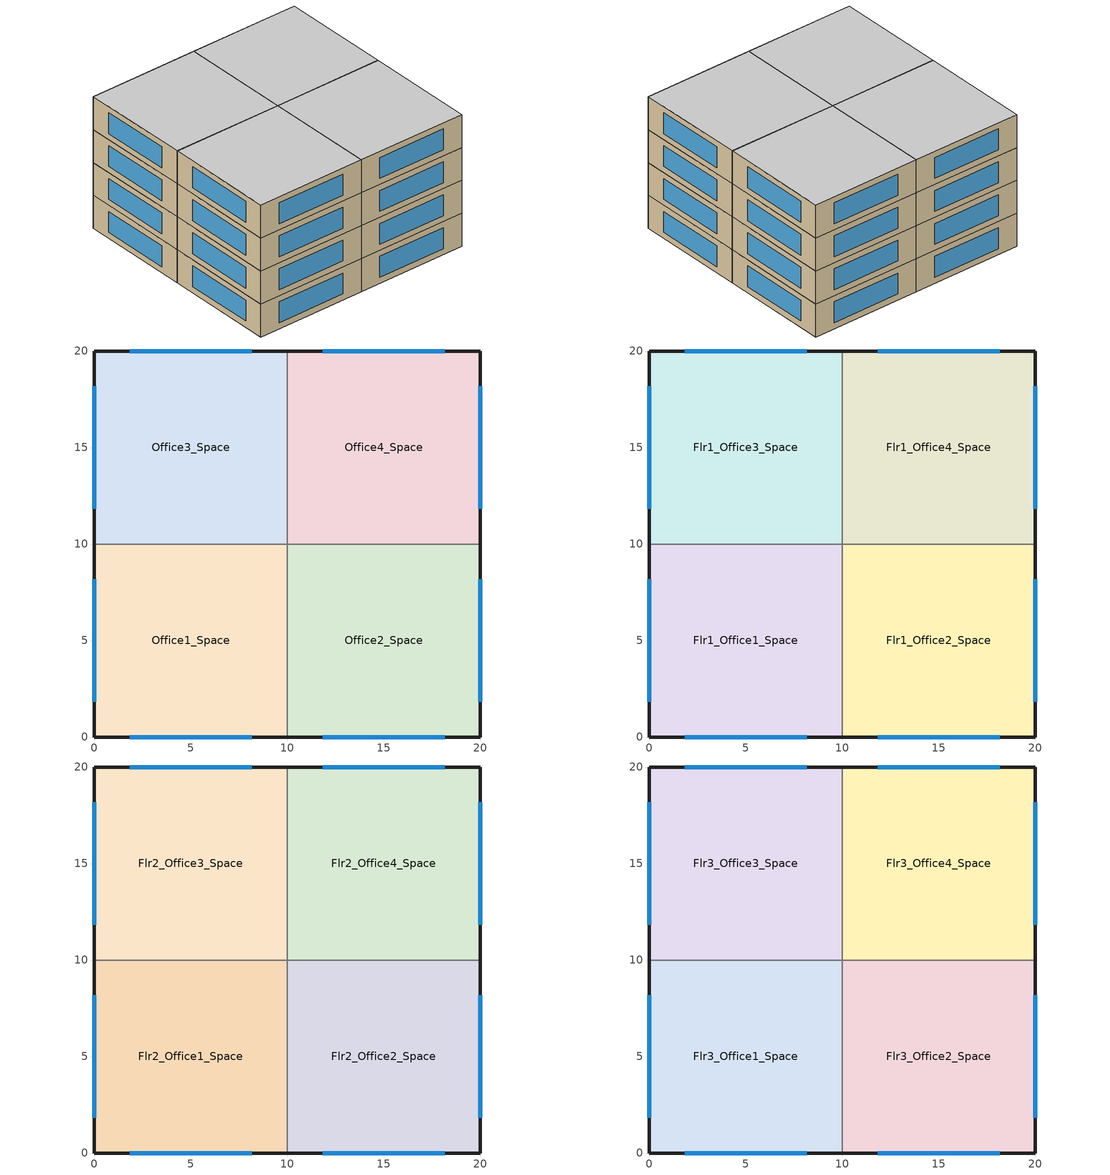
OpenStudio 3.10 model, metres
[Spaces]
Office1_Space
 floor adiabatic (Generic Interior Floor): 10,10 10,0 0,0 0,10 z3
 wall outside: 0,10 0,0 10,0 z3:6
 wall to Office2_Space: 10,0 10,10 z3:6
 wall to Office3_Space: 10,10 0,10 z3:6
 window: 0,8.16 0,1.84 / 1.84,0 8.16,0 z3.55:5.45
 ceiling adiabatic (Generic Interior Ceiling): 0,10 0,0 10,0 10,10 z6
Office2_Space
 floor adiabatic (Generic Interior Floor): 20,10 20,0 10,0 10,10 z3
 wall outside: 10,0 20,0 20,10 z3:6
 wall to Office4_Space: 20,10 10,10 z3:6
 window: 20,1.84 20,8.16 / 11.84,0 18.16,0 z3.55:5.45
 ceiling adiabatic (Generic Interior Ceiling): 10,10 10,0 20,0 20,10 z6
Office3_Space
 floor adiabatic (Generic Interior Floor): 10,20 10,10 0,10 0,20 z3
 wall outside: 10,20 0,20 0,10 z3:6
 wall to Office4_Space: 10,10 10,20 z3:6
 window: 8.16,20 1.84,20 / 0,18.16 0,11.84 z3.55:5.45
 ceiling adiabatic (Generic Interior Ceiling): 0,20 0,10 10,10 10,20 z6
Office4_Space
 floor adiabatic (Generic Interior Floor): 20,20 20,10 10,10 10,20 z3
 wall outside: 20,10 20,20 10,20 z3:6
 window: 20,11.84 20,18.16 / 18.16,20 11.84,20 z3.55:5.45
 ceiling adiabatic (Generic Interior Ceiling): 10,20 10,10 20,10 20,20 z6
Flr1_Office1_Space
 floor adiabatic (Generic Interior Floor): 10,10 10,0 0,0 0,10 z6
 wall outside: 0,10 0,0 10,0 z6:9
 wall to Flr1_Office2_Space: 10,0 10,10 z6:9
 wall to Flr1_Office3_Space: 10,10 0,10 z6:9
 window: 0,8.16 0,1.84 / 1.84,0 8.16,0 z6.55:8.45
 ceiling adiabatic (Generic Interior Ceiling): 0,10 0,0 10,0 10,10 z9
Flr1_Office2_Space
 floor adiabatic (Generic Interior Floor): 20,10 20,0 10,0 10,10 z6
 wall outside: 10,0 20,0 20,10 z6:9
 wall to Flr1_Office4_Space: 20,10 10,10 z6:9
 window: 20,1.84 20,8.16 / 11.84,0 18.16,0 z6.55:8.45
 ceiling adiabatic (Generic Interior Ceiling): 10,10 10,0 20,0 20,10 z9
Flr1_Office3_Space
 floor adiabatic (Generic Interior Floor): 10,20 10,10 0,10 0,20 z6
 wall outside: 10,20 0,20 0,10 z6:9
 wall to Flr1_Office4_Space: 10,10 10,20 z6:9
 window: 8.16,20 1.84,20 / 0,18.16 0,11.84 z6.55:8.45
 ceiling adiabatic (Generic Interior Ceiling): 0,20 0,10 10,10 10,20 z9
Flr1_Office4_Space
 floor adiabatic (Generic Interior Floor): 20,20 20,10 10,10 10,20 z6
 wall outside: 20,10 20,20 10,20 z6:9
 window: 20,11.84 20,18.16 / 18.16,20 11.84,20 z6.55:8.45
 ceiling adiabatic (Generic Interior Ceiling): 10,20 10,10 20,10 20,20 z9
Flr2_Office1_Space
 floor adiabatic (Generic Interior Floor): 10,10 10,0 0,0 0,10 z9
 wall outside: 0,10 0,0 10,0 z9:12
 wall to Flr2_Office2_Space: 10,0 10,10 z9:12
 wall to Flr2_Office3_Space: 10,10 0,10 z9:12
 window: 0,8.16 0,1.84 / 1.84,0 8.16,0 z9.55:11.45
 ceiling adiabatic (Generic Interior Ceiling): 0,10 0,0 10,0 10,10 z12
Flr2_Office2_Space
 floor adiabatic (Generic Interior Floor): 20,10 20,0 10,0 10,10 z9
 wall outside: 10,0 20,0 20,10 z9:12
 wall to Flr2_Office4_Space: 20,10 10,10 z9:12
 window: 20,1.84 20,8.16 / 11.84,0 18.16,0 z9.55:11.45
 ceiling adiabatic (Generic Interior Ceiling): 10,10 10,0 20,0 20,10 z12
Flr2_Office3_Space
 floor adiabatic (Generic Interior Floor): 10,20 10,10 0,10 0,20 z9
 wall outside: 10,20 0,20 0,10 z9:12
 wall to Flr2_Office4_Space: 10,10 10,20 z9:12
 window: 8.16,20 1.84,20 / 0,18.16 0,11.84 z9.55:11.45
 ceiling adiabatic (Generic Interior Ceiling): 0,20 0,10 10,10 10,20 z12
Flr2_Office4_Space
 floor adiabatic (Generic Interior Floor): 20,20 20,10 10,10 10,20 z9
 wall outside: 20,10 20,20 10,20 z9:12
 window: 20,11.84 20,18.16 / 18.16,20 11.84,20 z9.55:11.45
 ceiling adiabatic (Generic Interior Ceiling): 10,20 10,10 20,10 20,20 z12
Flr3_Office1_Space
 floor adiabatic (Generic Interior Floor): 10,10 10,0 0,0 0,10 z12
 wall outside: 0,10 0,0 10,0 z12:15
 wall to Flr3_Office2_Space: 10,0 10,10 z12:15
 wall to Flr3_Office3_Space: 10,10 0,10 z12:15
 window: 0,8.16 0,1.84 / 1.84,0 8.16,0 z12.55:14.45
 ceiling adiabatic (Generic Interior Ceiling): 0,10 0,0 10,0 10,10 z15
Flr3_Office2_Space
 floor adiabatic (Generic Interior Floor): 20,10 20,0 10,0 10,10 z12
 wall outside: 10,0 20,0 20,10 z12:15
 wall to Flr3_Office4_Space: 20,10 10,10 z12:15
 window: 20,1.84 20,8.16 / 11.84,0 18.16,0 z12.55:14.45
 ceiling adiabatic (Generic Interior Ceiling): 10,10 10,0 20,0 20,10 z15
Flr3_Office3_Space
 floor adiabatic (Generic Interior Floor): 10,20 10,10 0,10 0,20 z12
 wall outside: 10,20 0,20 0,10 z12:15
 wall to Flr3_Office4_Space: 10,10 10,20 z12:15
 window: 8.16,20 1.84,20 / 0,18.16 0,11.84 z12.55:14.45
 ceiling adiabatic (Generic Interior Ceiling): 0,20 0,10 10,10 10,20 z15
Flr3_Office4_Space
 floor adiabatic (Generic Interior Floor): 20,20 20,10 10,10 10,20 z12
 wall outside: 20,10 20,20 10,20 z12:15
 window: 20,11.84 20,18.16 / 18.16,20 11.84,20 z12.55:14.45
 ceiling adiabatic (Generic Interior Ceiling): 10,20 10,10 20,10 20,20 z15
[ClimateZones]
Climate Zone Institution Name 1=ASHRAE; Climate Zone Document Name 1=ANSI/ASHRAE Standard 169; Climate Zone Document Year 1=2006; Climate Zone Value 1=6A
[SizingPeriod:DesignDay] Barometric Pressure {Pa}=100453; Rain Indicator=No; Snow Indicator=No; Day of Month=21; Daylight Saving Time Indicator=No
Name | Maximum Dry-Bulb Temperature {C} | Daily Dry-Bulb Temperature Range {deltaC} | Wind Speed {m/s} | Wind Direction {deg} | Sky Clearness | Month | Day Type | Humidity Condition Type | Wetbulb or DewPoint at Maximum Dry-Bulb {C} | Solar Model Indicator | ASHRAE Clear Sky Optical Depth for Beam Irradiance | ASHRAE Clear Sky Optical Depth for Diffuse Irradiance | Enthalpy at Maximum Dry-Bulb {J/kg}
Montreal-McTavish Ann Htg 99.6% Condns DB | -21.3 | 0 | 2 | 250 | 0 | 1 | WinterDesignDay | Wetbulb | -21.3 | ASHRAEClearSky
Montreal-McTavish Ann Hum_n 99.6% Condns DP=>MCDB | -20.7 | 0 | 2 | 250 | 0 | 1 | WinterDesignDay | Dewpoint | -28 | ASHRAEClearSky
Montreal-McTavish Ann Htg Wind 99.6% Condns WS=>MCDB | -10.4 | 0 | 5.2 | 250 | 0 | 1 | WinterDesignDay | Wetbulb | -10.4 | ASHRAEClearSky
Montreal-McTavish Ann Clg .4% Condns DB=>MWB | 30.5 | 9.3 | 1.9 | 200 |  | 7 | SummerDesignDay | Wetbulb | 21.8 | ASHRAETau2017 | 0.418 | 2.331
Montreal-McTavish Ann Clg .4% Condns WB=>MDB | 28.4 | 8.3 | 1.9 | 200 |  | 7 | SummerDesignDay | Wetbulb | 23.4 | ASHRAETau2017 | 0.418 | 2.331
Montreal-McTavish Ann Clg .4% Condns DP=>MDB | 26.2 | 8 | 1.9 | 200 |  | 7 | SummerDesignDay | Dewpoint | 21.7 | ASHRAETau2017 | 0.418 | 2.331
Montreal-McTavish Ann Clg .4% Condns Enth=>MDB | 28.5 | 8 | 1.9 | 200 |  | 7 | SummerDesignDay | Enthalpy | 23 | ASHRAETau2017 | 0.418 | 2.331 | 70000
Montreal-McTavish January .4% Condns DB=>MCWB | 8.7 | 6.8 | 2 | 200 |  | 1 | SummerDesignDay | Wetbulb | 7.7 | ASHRAETau2017 | 0.288 | 2.162
Montreal-McTavish February .4% Condns DB=>MCWB | 8 | 7.2 | 2 | 200 |  | 2 | SummerDesignDay | Wetbulb | 5.4 | ASHRAETau2017 | 0.301 | 2.12
Montreal-McTavish March .4% Condns DB=>MCWB | 17.5 | 7.1 | 2.1 | 200 |  | 3 | SummerDesignDay | Wetbulb | 11.7 | ASHRAETau2017 | 0.318 | 2.135
Montreal-McTavish April .4% Condns DB=>MCWB | 24.5 | 8.1 | 2.1 | 200 |  | 4 | SummerDesignDay | Wetbulb | 15.6 | ASHRAETau2017 | 0.372 | 2.335
Montreal-McTavish May .4% Condns DB=>MCWB | 30.2 | 8.9 | 2 | 200 |  | 5 | SummerDesignDay | Wetbulb | 19.4 | ASHRAETau2017 | 0.385 | 2.361
Montreal-McTavish June .4% Condns DB=>MCWB | 31.9 | 8.4 | 1.7 | 200 |  | 6 | SummerDesignDay | Wetbulb | 22 | ASHRAETau2017 | 0.402 | 2.366
Montreal-McTavish July .4% Condns DB=>MCWB | 32.6 | 8 | 1.6 | 200 |  | 7 | SummerDesignDay | Wetbulb | 23.6 | ASHRAETau2017 | 0.418 | 2.331
Montreal-McTavish August .4% Condns DB=>MCWB | 31.7 | 7.9 | 1.6 | 200 |  | 8 | SummerDesignDay | Wetbulb | 22.9 | ASHRAETau2017 | 0.408 | 2.356
Montreal-McTavish September .4% Condns DB=>MCWB | 30.4 | 8 | 1.7 | 200 |  | 9 | SummerDesignDay | Wetbulb | 22.1 | ASHRAETau2017 | 0.368 | 2.45
Montreal-McTavish October .4% Condns DB=>MCWB | 24.3 | 6.6 | 1.7 | 200 |  | 10 | SummerDesignDay | Wetbulb | 18 | ASHRAETau2017 | 0.335 | 2.515
Montreal-McTavish November .4% Condns DB=>MCWB | 18.2 | 5.8 | 1.8 | 200 |  | 11 | SummerDesignDay | Wetbulb | 13.6 | ASHRAETau2017 | 0.32 | 2.49
Montreal-McTavish December .4% Condns DB=>MCWB | 11.1 | 5.8 | 1.9 | 200 |  | 12 | SummerDesignDay | Wetbulb | 9.6 | ASHRAETau2017 | 0.308 | 2.239
Montreal-McTavish January .4% Condns WB=>MCDB | 8.6 | 6.8 | 2 | 200 |  | 1 | SummerDesignDay | Wetbulb | 7.8 | ASHRAETau2017 | 0.288 | 2.162
Montreal-McTavish February .4% Condns WB=>MCDB | 8 | 7.2 | 2 | 200 |  | 2 | SummerDesignDay | Wetbulb | 6.3 | ASHRAETau2017 | 0.301 | 2.12
Montreal-McTavish March .4% Condns WB=>MCDB | 16.4 | 7.1 | 2.1 | 200 |  | 3 | SummerDesignDay | Wetbulb | 12.7 | ASHRAETau2017 | 0.318 | 2.135
Montreal-McTavish April .4% Condns WB=>MCDB | 23 | 8.1 | 2.1 | 200 |  | 4 | SummerDesignDay | Wetbulb | 16.7 | ASHRAETau2017 | 0.372 | 2.335
Montreal-McTavish May .4% Condns WB=>MCDB | 27.8 | 8.9 | 2 | 200 |  | 5 | SummerDesignDay | Wetbulb | 21.2 | ASHRAETau2017 | 0.385 | 2.361
Montreal-McTavish June .4% Condns WB=>MCDB | 29.7 | 8.4 | 1.7 | 200 |  | 6 | SummerDesignDay | Wetbulb | 23.6 | ASHRAETau2017 | 0.402 | 2.366
Montreal-McTavish July .4% Condns WB=>MCDB | 30.6 | 8 | 1.6 | 200 |  | 7 | SummerDesignDay | Wetbulb | 25 | ASHRAETau2017 | 0.418 | 2.331
Montreal-McTavish August .4% Condns WB=>MCDB | 29.7 | 7.9 | 1.6 | 200 |  | 8 | SummerDesignDay | Wetbulb | 24.2 | ASHRAETau2017 | 0.408 | 2.356
Montreal-McTavish September .4% Condns WB=>MCDB | 28.1 | 8 | 1.7 | 200 |  | 9 | SummerDesignDay | Wetbulb | 23.4 | ASHRAETau2017 | 0.368 | 2.45
Montreal-McTavish October .4% Condns WB=>MCDB | 23.1 | 6.6 | 1.7 | 200 |  | 10 | SummerDesignDay | Wetbulb | 19.3 | ASHRAETau2017 | 0.335 | 2.515
Montreal-McTavish November .4% Condns WB=>MCDB | 17 | 5.8 | 1.8 | 200 |  | 11 | SummerDesignDay | Wetbulb | 14.9 | ASHRAETau2017 | 0.32 | 2.49
Montreal-McTavish December .4% Condns WB=>MCDB | 10.7 | 5.8 | 1.9 | 200 |  | 12 | SummerDesignDay | Wetbulb | 9.6 | ASHRAETau2017 | 0.308 | 2.239
[Building]
OfficeBuilding: North Axis {deg}=0; Default Construction Set=Default Generic Construction Set; Standards Building Type=MediumOffice
[Site]
Site 1: Terrain=City
[Site:WaterMainsTemperature]
Calculation Method=CorrelationFromWeatherFile
[Material]
Name | Roughness | Thickness {m} | Conductivity {W/m-K} | Density {kg/m3} | Specific Heat {J/kg-K} | Thermal Absorptance | Solar Absorptance | Visible Absorptance
Generic HW Concrete | MediumRough | 0.2 | 1.95 | 2240 | 900 | 0.9 | 0.8 | 0.8
Generic 25mm Insulation | MediumRough | 0.025 | 0.03 | 43 | 1210 | 0.9 | 0.7 | 0.7
Generic Wall Air Gap | Smooth | 0.1 | 0.667 | 1.28 | 1000 | 0.9 | 0.7 | 0.7
Generic LW Concrete | MediumRough | 0.1 | 0.53 | 1280 | 840 | 0.9 | 0.8 | 0.8
Generic Painted Metal | Smooth | 0.0015 | 45 | 7690 | 410 | 0.9 | 0.5 | 0.5
Generic Brick | MediumRough | 0.1 | 0.9 | 1920 | 790 | 0.9 | 0.65 | 0.65
Generic Acoustic Tile | MediumSmooth | 0.02 | 0.06 | 368 | 590 | 0.9 | 0.2 | 0.2
Generic Ceiling Air Gap | Smooth | 0.1 | 0.556 | 1.28 | 1000 | 0.9 | 0.7 | 0.7
Generic 25mm Wood | MediumSmooth | 0.0254 | 0.15 | 608 | 1630 | 0.9 | 0.5 | 0.5
Generic Roof Membrane | MediumRough | 0.01 | 0.16 | 1120 | 1460 | 0.9 | 0.65 | 0.65
Generic Gypsum Board | MediumSmooth | 0.0127 | 0.16 | 800 | 1090 | 0.9 | 0.5 | 0.5
Generic 50mm Insulation | MediumRough | 0.05 | 0.03 | 43 | 1210 | 0.9 | 0.7 | 0.7
Material #1 | Smooth | 0.1 | 0.1 | 0.1 | 1400 |  | 0.65 | 0.65
[WindowMaterial:Glazing] Optical Data Type=SpectralAverage; Thickness {m}=0.006; Infrared Transmittance at Normal Incidence=0; Front Side Infrared Hemispherical Emissivity=0.84; Conductivity {W/m-K}=1; Dirt Correction Factor for Solar and Visible Transmittance=1; Solar Diffusing=No
Name | Solar Transmittance at Normal Incidence | Front Side Solar Reflectance at Normal Incidence | Back Side Solar Reflectance at Normal Incidence | Visible Transmittance at Normal Incidence | Front Side Visible Reflectance at Normal Incidence | Back Side Visible Reflectance at Normal Incidence | Back Side Infrared Hemispherical Emissivity
Generic Clear Glass | 0.77 | 0.07 | 0.07 | 0.88 | 0.08 | 0.08 | 0.84
Generic Low-e Glass | 0.45 | 0.36 | 0.36 | 0.71 | 0.21 | 0.21 | 0.047
[WindowMaterial:Gas]
Generic Window Air Gap: Gas Type=Air; Thickness {m}=0.0127
[Construction]
Generic Interior Wall: Generic Gypsum Board, Generic Wall Air Gap, Generic Gypsum Board
Generic Underground Wall: Generic 50mm Insulation, Generic HW Concrete, Generic Wall Air Gap, Generic Gypsum Board
Generic Shade: Material #1
Generic Interior Ceiling: Generic LW Concrete, Generic Ceiling Air Gap, Generic Acoustic Tile
Generic Double Pane: Generic Low-e Glass, Generic Window Air Gap, Generic Clear Glass
Generic Single Pane: Generic Clear Glass
Generic Exposed Floor: Generic Painted Metal, Generic Ceiling Air Gap, Generic 50mm Insulation, Generic LW Concrete
Generic Exterior Door: Generic Painted Metal, Generic 25mm Insulation, Generic Painted Metal
Generic Interior Floor: Generic Acoustic Tile, Generic Ceiling Air Gap, Generic LW Concrete
Generic Exterior Wall: Generic Brick, Generic LW Concrete, Generic 50mm Insulation, Generic Wall Air Gap, Generic Gypsum Board
Generic Interior Door: Generic 25mm Wood
Generic Underground Roof: Generic 50mm Insulation, Generic HW Concrete, Generic Ceiling Air Gap, Generic Acoustic Tile
Generic Ground Slab: Generic 50mm Insulation, Generic HW Concrete
Generic Roof: Generic Roof Membrane, Generic 50mm Insulation, Generic LW Concrete, Generic Ceiling Air Gap, Generic Acoustic Tile
[DefaultConstructionSet]
Default Generic Construction Set: Default Exterior Surface Constructions=DefaultSurfaceConstructions #2; Default Interior Surface Constructions=DefaultSurfaceConstructions #1; Default Ground Contact Surface Constructions=DefaultSurfaceConstructions #3; Default Exterior SubSurface Constructions=DefaultSubSurfaceConstructions #2; Default Interior SubSurface Constructions=DefaultSubSurfaceConstructions #1; Space Shading Construction=Generic Shade; Adiabatic Surface Construction=Generic Interior Wall
[DefaultSurfaceConstructions]
Name | Floor Construction | Wall Construction | Roof Ceiling Construction
DefaultSurfaceConstructions #1 | Generic Interior Floor | Generic Interior Wall | Generic Interior Ceiling
DefaultSurfaceConstructions #2 | Generic Exposed Floor | Generic Exterior Wall | Generic Roof
DefaultSurfaceConstructions #3 | Generic Ground Slab | Generic Underground Wall | Generic Underground Roof
[DefaultSubSurfaceConstructions]
Name | Fixed Window Construction | Operable Window Construction | Door Construction | Glass Door Construction | Overhead Door Construction | Skylight Construction
DefaultSubSurfaceConstructions #1 | Generic Single Pane | Generic Single Pane | Generic Interior Door | Generic Single Pane | Generic Interior Door | Generic Single Pane
DefaultSubSurfaceConstructions #2 | Generic Double Pane | Generic Double Pane | Generic Exterior Door | Generic Double Pane | Generic Exterior Door | Generic Double Pane
[SpaceType]
Generic Office Program: Design Specification Outdoor Air Object=Generic Office Ventilation
[People:Definition]
Generic Office People: Number of People Calculation Method=People/Area; People per Space Floor Area {person/m2}=0.0565; Fraction Radiant=0.3; Sensible Heat Fraction=Autocalculate
[People]
Generic Office People: People Definition=Generic Office People; Space or SpaceType=Generic Office Program; Number of People Schedule=Generic Office Occupancy; Activity Level Schedule=Seated Adult Activity; Multiplier=1
[Lights:Definition]
Generic Office Lighting: Design Level Calculation Method=Watts/Area; Watts per Space Floor Area {W/m2}=10.55; Fraction Radiant=0.7; Fraction Visible=0.2; Return Air Fraction=0
[Lights]
Generic Office Lighting: Lights Definition=Generic Office Lighting; Space or SpaceType=Generic Office Program; Schedule=Generic Office Lighting; Fraction Replaceable=1
[ElectricEquipment:Definition]
Generic Office Equipment: Design Level Calculation Method=Watts/Area; Watts per Space Floor Area {W/m2}=10.33; Fraction Latent=0; Fraction Radiant=0.5; Fraction Lost=0
[ElectricEquipment]
Generic Office Equipment: Electric Equipment Definition=Generic Office Equipment; Space or SpaceType=Generic Office Program; Schedule=Generic Office Equipment
[SpaceInfiltration:DesignFlowRate]
Generic Office Infiltration: Space or SpaceType=Generic Office Program; Schedule=Generic Office Infiltration; Design Flow Rate Calculation Method=Flow/ExteriorArea; Flow per Exterior Surface Area {m3/s-m2}=0.0002266; Constant Term Coefficient=1; Temperature Term Coefficient=0; Velocity Term Coefficient=0; Density Basis=Outdoor
[DesignSpecification:OutdoorAir]
Generic Office Ventilation: Outdoor Air Method=Sum; Outdoor Air Flow per Person {m3/s-person}=0.00236; Outdoor Air Flow per Floor Area {m3/s-m2}=0.000305; Outdoor Air Flow Rate {m3/s}=0; Outdoor Air Flow Air Changes per Hour {1/hr}=0
[Space] Space Type=Generic Office Program; Volume {m3}=300
Name | Building Story | Thermal Zone
Office1_Space | OfficeFloor | Office1
Office2_Space | OfficeFloor | Office2
Office3_Space | OfficeFloor | Office3
Office4_Space | OfficeFloor | Office4
Flr1_Office1_Space | Flr1_OfficeFloor | Flr1_Office1
Flr1_Office2_Space | Flr1_OfficeFloor | Flr1_Office2
Flr1_Office3_Space | Flr1_OfficeFloor | Flr1_Office3
Flr1_Office4_Space | Flr1_OfficeFloor | Flr1_Office4
Flr2_Office1_Space | Flr2_OfficeFloor | Flr2_Office1
Flr2_Office2_Space | Flr2_OfficeFloor | Flr2_Office2
Flr2_Office3_Space | Flr2_OfficeFloor | Flr2_Office3
Flr2_Office4_Space | Flr2_OfficeFloor | Flr2_Office4
Flr3_Office1_Space | Flr3_OfficeFloor | Flr3_Office1
Flr3_Office2_Space | Flr3_OfficeFloor | Flr3_Office2
Flr3_Office3_Space | Flr3_OfficeFloor | Flr3_Office3
Flr3_Office4_Space | Flr3_OfficeFloor | Flr3_Office4
[ThermalZone] Ceiling Height {m}=3; Volume {m3}=300; Use Ideal Air Loads=No
Name | Thermostat
Office1 | Generic Office Setpoints..Office1
Office2 | Generic Office Setpoints..Office2
Office3 | Generic Office Setpoints..Office3
Office4 | Generic Office Setpoints..Office4
Flr1_Office1 | Generic Office Setpoints..Flr1_Office1
Flr1_Office2 | Generic Office Setpoints..Flr1_Office2
Flr1_Office3 | Generic Office Setpoints..Flr1_Office3
Flr1_Office4 | Generic Office Setpoints..Flr1_Office4
Flr2_Office1 | Generic Office Setpoints..Flr2_Office1
Flr2_Office2 | Generic Office Setpoints..Flr2_Office2
Flr2_Office3 | Generic Office Setpoints..Flr2_Office3
Flr2_Office4 | Generic Office Setpoints..Flr2_Office4
Flr3_Office1 | Generic Office Setpoints..Flr3_Office1
Flr3_Office2 | Generic Office Setpoints..Flr3_Office2
Flr3_Office3 | Generic Office Setpoints..Flr3_Office3
Flr3_Office4 | Generic Office Setpoints..Flr3_Office4
[Sizing:Zone] Zone Cooling Design Supply Air Temperature Input Method=SupplyAirTemperature; Zone Cooling Design Supply Air Temperature {C}=14; Zone Cooling Design Supply Air Temperature Difference {deltaC}=11.11; Zone Heating Design Supply Air Temperature Input Method=SupplyAirTemperature; Zone Heating Design Supply Air Temperature {C}=40; Zone Heating Design Supply Air Temperature Difference {deltaC}=11.11; Zone Cooling Design Supply Air Humidity Ratio {kg-H2O/kg-air}=0.0085; Zone Heating Design Supply Air Humidity Ratio {kg-H2O/kg-air}=0.008; Cooling Design Air Flow Method=DesignDay; Heating Design Air Flow Method=DesignDay; Account for Dedicated Outdoor Air System=No; Dedicated Outdoor Air System Control Strategy=NeutralSupplyAir; Dedicated Outdoor Air Low Setpoint Temperature for Design {C}=autosize; Dedicated Outdoor Air High Setpoint Temperature for Design {C}=autosize; Zone Load Sizing Method=Sensible Load Only No Latent Load; Zone Latent Cooling Design Supply Air Humidity Ratio Input Method=HumidityRatioDifference; Zone Cooling Design Supply Air Humidity Ratio Difference {kgWater/kgDryAir}=0.005; Zone Latent Heating Design Supply Air Humidity Ratio Input Method=HumidityRatioDifference; Zone Humidification Design Supply Air Humidity Ratio Difference {kgWater/kgDryAir}=0.005; Sizing Option=Coincident
Office1; Office2; Office3; Office4; Flr1_Office1; Flr1_Office2; Flr1_Office3; Flr1_Office4; Flr2_Office1; Flr2_Office2; Flr2_Office3; Flr2_Office4; Flr3_Office1; Flr3_Office2; Flr3_Office3; Flr3_Office4
[Zone equipment]
Office1: Office1 Ideal Loads Air System
Office2: Office2 Ideal Loads Air System
Office3: Office3 Ideal Loads Air System
Office4: Office4 Ideal Loads Air System
Flr1_Office1: Flr1_Office1 Ideal Loads Air System
Flr1_Office2: Flr1_Office2 Ideal Loads Air System
Flr1_Office3: Flr1_Office3 Ideal Loads Air System
Flr1_Office4: Flr1_Office4 Ideal Loads Air System
Flr2_Office1: Flr2_Office1 Ideal Loads Air System
Flr2_Office2: Flr2_Office2 Ideal Loads Air System
Flr2_Office3: Flr2_Office3 Ideal Loads Air System
Flr2_Office4: Flr2_Office4 Ideal Loads Air System
Flr3_Office1: Flr3_Office1 Ideal Loads Air System
Flr3_Office2: Flr3_Office2 Ideal Loads Air System
Flr3_Office3: Flr3_Office3 Ideal Loads Air System
Flr3_Office4: Flr3_Office4 Ideal Loads Air System
[ThermostatSetpoint:DualSetpoint] Heating Setpoint Temperature Schedule=Generic Office Heating; Cooling Setpoint Temperature Schedule=Generic Office Cooling
Generic Office Setpoints..Office1; Generic Office Setpoints..Office2; Generic Office Setpoints..Office3; Generic Office Setpoints..Office4; Generic Office Setpoints..Flr1_Office1; Generic Office Setpoints..Flr1_Office2; Generic Office Setpoints..Flr1_Office3; Generic Office Setpoints..Flr1_Office4; Generic Office Setpoints..Flr2_Office1; Generic Office Setpoints..Flr2_Office2; Generic Office Setpoints..Flr2_Office3; Generic Office Setpoints..Flr2_Office4; Generic Office Setpoints..Flr3_Office1; Generic Office Setpoints..Flr3_Office2; Generic Office Setpoints..Flr3_Office3; Generic Office Setpoints..Flr3_Office4
[BuildingStory]
OfficeFloor; Flr1_OfficeFloor; Flr2_OfficeFloor; Flr3_OfficeFloor
[ZoneHVAC:IdealLoadsAirSystem] Maximum Heating Supply Air Temperature {C}=50; Minimum Cooling Supply Air Temperature {C}=13; Heating Limit=LimitCapacity; Maximum Sensible Heating Capacity {W}=autosize; Cooling Limit=LimitFlowRateAndCapacity; Maximum Cooling Air Flow Rate {m3/s}=autosize; Maximum Total Cooling Capacity {W}=autosize; Dehumidification Control Type=None; Demand Controlled Ventilation Type=None; Outdoor Air Economizer Type=DifferentialDryBulb; Sensible Heat Recovery Effectiveness=0; Latent Heat Recovery Effectiveness=0
Office1 Ideal Loads Air System; Office2 Ideal Loads Air System; Office3 Ideal Loads Air System; Office4 Ideal Loads Air System; Flr1_Office1 Ideal Loads Air System; Flr1_Office2 Ideal Loads Air System; Flr1_Office3 Ideal Loads Air System; Flr1_Office4 Ideal Loads Air System; Flr2_Office1 Ideal Loads Air System; Flr2_Office2 Ideal Loads Air System; Flr2_Office3 Ideal Loads Air System; Flr2_Office4 Ideal Loads Air System; Flr3_Office1 Ideal Loads Air System; Flr3_Office2 Ideal Loads Air System; Flr3_Office3 Ideal Loads Air System; Flr3_Office4 Ideal Loads Air System
[Schedule:Ruleset]
Name | Default Day Schedule | Summer Design Day Schedule | Winter Design Day Schedule | Holiday Schedule
Generic Office Cooling | OfficeMedium CLGSETP_SCH_YES_OPTIMUM_Default | Schedule:Day #2 | Schedule:Day #3 | Schedule:Day #1
Seated Adult Activity | Seated Adult Activity_Day Schedule
Generic Office Lighting | OfficeMedium BLDG_LIGHT_SCH_2013_Sun | Schedule:Day #7 | Schedule:Day #8 | Schedule:Day #6
Generic Office Infiltration | OfficeMedium INFIL_SCH_PNNL_Default | Schedule:Day #12 | Schedule:Day #13 | Schedule:Day #11
Generic Office Occupancy | OfficeMedium BLDG_OCC_SCH_Default | Schedule:Day #17 | Schedule:Day #18 | Schedule:Day #16
Generic Office Heating | OfficeMedium HTGSETP_SCH_YES_OPTIMUM_Default | Schedule:Day #22 | Schedule:Day #23 | Schedule:Day #21
Generic Office Equipment | OfficeMedium BLDG_EQUIP_SCH_2013_Sun | Schedule:Day #27 | Schedule:Day #28 | Schedule:Day #26
[Schedule:Day]
OfficeMedium CLGSETP_SCH_YES_OPTIMUM_Default; Schedule:Day #1; Schedule:Day #3: 24, 0, 26.7
Schedule:Day #2: 5, 0, 26.7, 6, 0, 25.7, 7, 0, 25, 22, 0, 24, 24, 0, 26.7
Schedule:Day #4: 5, 0, 26.7, 6, 0, 25.6, 7, 0, 25, 22, 0, 24, 24, 0, 26.7
Schedule:Day #5: 5, 0, 26.7, 6, 0, 25.7, 7, 0, 25, 17, 0, 24, 24, 0, 26.7
Seated Adult Activity_Day Schedule: 24, 0, 120
OfficeMedium BLDG_LIGHT_SCH_2013_Sun: 6, 0, 0.05, 18, 0, 0.0431163, 24, 0, 0.05
Schedule:Day #6; Schedule:Day #10: 6, 0, 0.05, 8, 0, 0.0862326, 12, 0, 0.258698, 17, 0, 0.129349, 19, 0, 0.0431163, 24, 0, 0.05
Schedule:Day #7; OfficeMedium INFIL_SCH_PNNL_Default; Schedule:Day #11; Schedule:Day #27: 24, 0, 1
Schedule:Day #8; Schedule:Day #18; Schedule:Day #28: 24, 0, 0
Schedule:Day #9: 5, 0, 0.05, 6, 0, 0.1, 7, 0, 0.0862326, 8, 0, 0.258698, 17, 0, 0.776093, 18, 0, 0.431163, 20, 0, 0.258698, 22, 0, 0.172465, 23, 0, 0.0862326, 24, 0, 0.0431163
Schedule:Day #12; Schedule:Day #14: 6, 0, 1, 22, 0, 0.25, 24, 0, 1
Schedule:Day #13; Schedule:Day #15: 6, 0, 1, 18, 0, 0.25, 24, 0, 1
OfficeMedium BLDG_OCC_SCH_Default; Schedule:Day #16: 6, 0, 0, 18, 0, 0.05, 24, 0, 0
Schedule:Day #17: 6, 0, 0, 22, 0, 1, 24, 0, 0.05
Schedule:Day #19: 6, 0, 0, 7, 0, 0.1, 8, 0, 0.2, 12, 0, 0.95, 13, 0, 0.5, 17, 0, 0.95, 18, 0, 0.3, 22, 0, 0.1, 24, 0, 0.05
Schedule:Day #20: 6, 0, 0, 8, 0, 0.1, 12, 0, 0.3, 17, 0, 0.1, 19, 0, 0.05, 24, 0, 0
OfficeMedium HTGSETP_SCH_YES_OPTIMUM_Default; Schedule:Day #21; Schedule:Day #22: 24, 0, 15.6
Schedule:Day #23: 5, 0, 15.6, 6, 0, 17.6, 7, 0, 19.6, 22, 0, 21, 24, 0, 15.6
Schedule:Day #24: 5, 0, 15.6, 6, 0, 17.8, 7, 0, 20, 22, 0, 21, 24, 0, 15.6
Schedule:Day #25: 5, 0, 15.6, 6, 0, 17.8, 7, 0, 20, 17, 0, 21, 24, 0, 15.6
OfficeMedium BLDG_EQUIP_SCH_2013_Sun: 6, 0, 0.230755, 18, 0, 0.288107, 24, 0, 0.230755
Schedule:Day #26; Schedule:Day #30: 6, 0, 0.230755, 8, 0, 0.381235, 12, 0, 0.476543, 17, 0, 0.33358, 19, 0, 0.285926, 24, 0, 0.230755
Schedule:Day #29: 6, 0, 0.307674, 8, 0, 0.381235, 12, 0, 0.857778, 13, 0, 0.76247, 17, 0, 0.857778, 18, 0, 0.476543, 24, 0, 0.381235
[Schedule:Rule] Apply Sunday=No; Date Specification Type=DateRange; Start Month=1; Start Day=1; End Month=12; End Day=31
Name | Schedule Ruleset | Rule Order | Day Schedule | Apply Monday | Apply Tuesday | Apply Wednesday | Apply Thursday | Apply Friday | Apply Saturday
Schedule:Rule #1 | Generic Office Cooling | 0 | Schedule:Day #4 | Yes | Yes | Yes | Yes | Yes | No
Schedule:Rule #2 | Generic Office Cooling | 1 | Schedule:Day #5 | No | No | No | No | No | Yes
Schedule:Rule #3 | Generic Office Lighting | 0 | Schedule:Day #9 | Yes | Yes | Yes | Yes | Yes | No
Schedule:Rule #4 | Generic Office Lighting | 1 | Schedule:Day #10 | No | No | No | No | No | Yes
Schedule:Rule #5 | Generic Office Infiltration | 0 | Schedule:Day #14 | Yes | Yes | Yes | Yes | Yes | No
Schedule:Rule #6 | Generic Office Infiltration | 1 | Schedule:Day #15 | No | No | No | No | No | Yes
Schedule:Rule #7 | Generic Office Occupancy | 0 | Schedule:Day #19 | Yes | Yes | Yes | Yes | Yes | No
Schedule:Rule #8 | Generic Office Occupancy | 1 | Schedule:Day #20 | No | No | No | No | No | Yes
Schedule:Rule #9 | Generic Office Heating | 0 | Schedule:Day #24 | Yes | Yes | Yes | Yes | Yes | No
Schedule:Rule #10 | Generic Office Heating | 1 | Schedule:Day #25 | No | No | No | No | No | Yes
Schedule:Rule #11 | Generic Office Equipment | 0 | Schedule:Day #29 | Yes | Yes | Yes | Yes | Yes | No
Schedule:Rule #12 | Generic Office Equipment | 1 | Schedule:Day #30 | No | No | No | No | No | Yes
